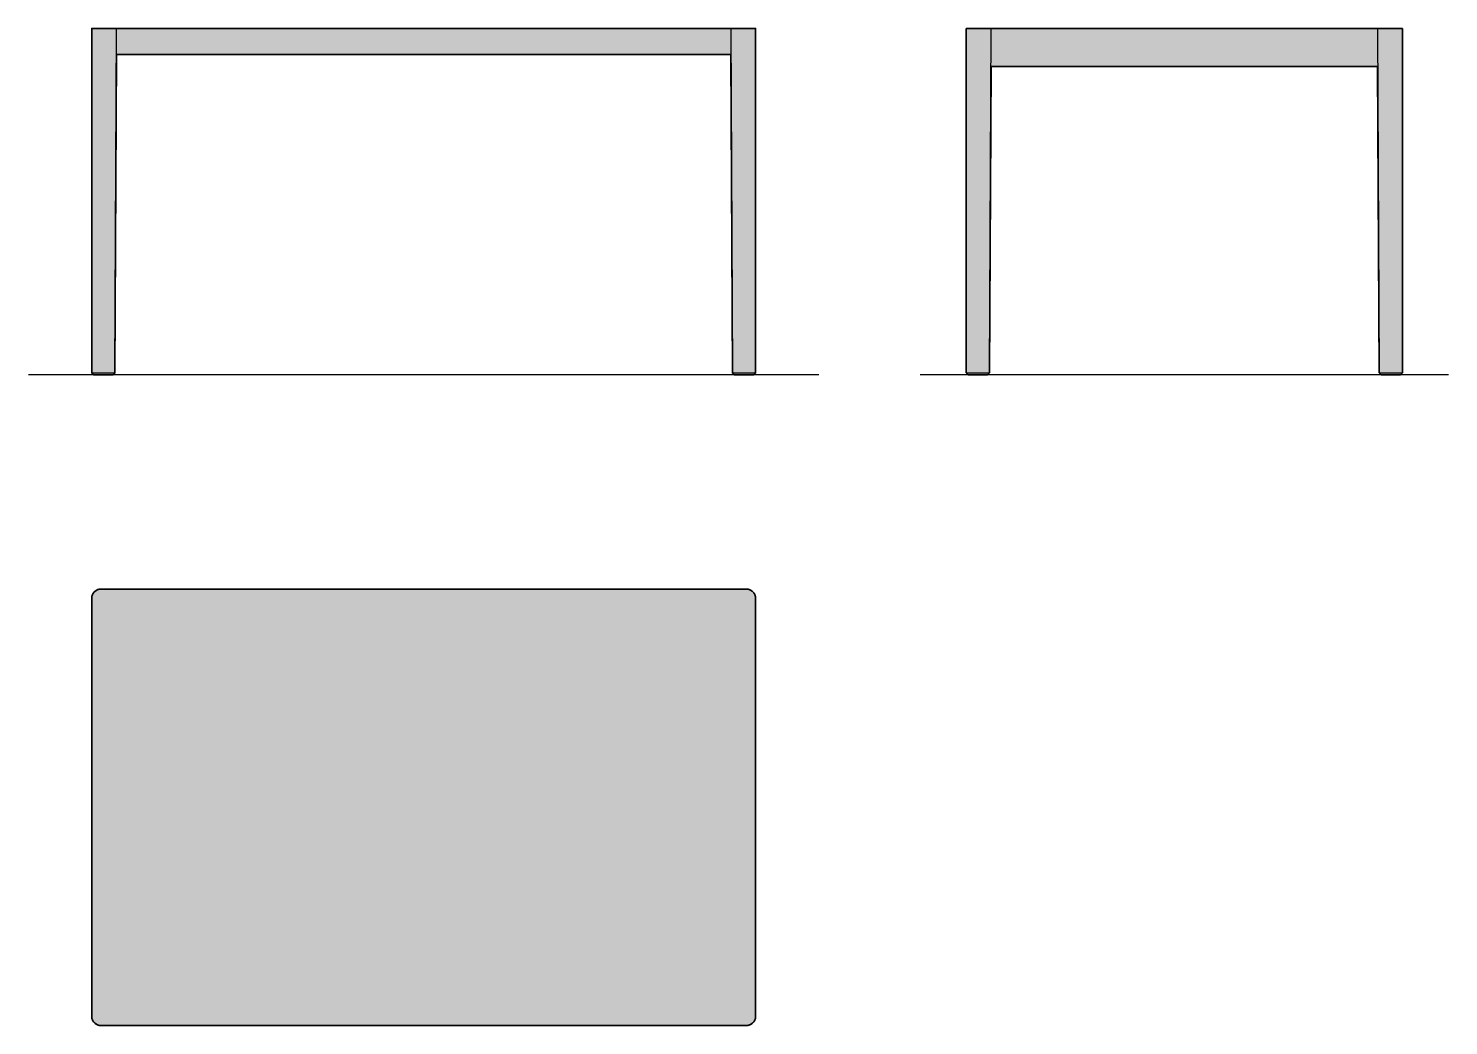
# Model space of a CAD drawing. Header units: millimetres. Extents: x 0 to 2995, y -1371 to 730.
import ezdxf

# ---------------------------------------------------------------- set-up
doc = ezdxf.new("R2010")
doc.units = ezdxf.units.MM
doc.layers.add('Blocks', color=7, linetype='Continuous')
doc.layers.add('Blocks$Fill', color=7, linetype='Continuous', true_color=0xffffff)
for name, color, linetype, lineweight, true_color in [('Blocks$Inner', 7, 'Continuous', 25, 0x007f00), ('Blocks$Outline', 7, 'Continuous', 35, 0xff3f3f), ('Groud', 7, 'Continuous', 25, 0x243775)]:
    doc.layers.add(name, color=color, linetype=linetype, lineweight=lineweight, true_color=true_color)

# ---------------------------------------------------------------- blocks, each defined once
blk = doc.blocks.new('Workshop Table Front')
at = {"layer": 'Blocks$Fill'}
blk.add_hatch(color=256, dxfattribs=at).paths.add_polyline_path([(178.4, 0), (137.4, 0), (133.4, 4), (133.4, 730), (185.9, 730), (1480.9, 730), (1533.4, 730), (1533.4, 4), (1529.4, 0), (1488.4, 0), (1484.4, 4), (1481.2, 675), (185.7, 675), (182.4, 4)], flags=0)
at = {"layer": 'Blocks$Inner'}
blk.add_line((1481.2, 675), (185.7, 675), dxfattribs=at)
for points in [[(1480.9, 730), (1484.4, 4), (1533.4, 4), (1533.4, 730), (1480.9, 730), (185.9, 730), (133.4, 730), (133.4, 4), (182.4, 4), (185.9, 730)], [(182.4, 4), (178.4, 0), (137.4, 0), (133.4, 4)], [(1484.4, 4), (1488.4, 0), (1529.4, 0), (1533.4, 4)]]:
    blk.add_lwpolyline(points, dxfattribs=at)
at = {"layer": 'Blocks$Outline'}
for points in [[(178.4, 0), (137.4, 0), (133.4, 4), (133.4, 730), (185.9, 730)], [(185.9, 730), (1480.9, 730)], [(1480.9, 730), (1533.4, 730), (1533.4, 4), (1529.4, 0), (1488.4, 0)], [(185.7, 675), (182.4, 4), (178.4, 0)], [(1481.2, 675), (185.7, 675)], [(1488.4, 0), (1484.4, 4), (1481.2, 675)]]:
    blk.add_lwpolyline(points, dxfattribs=at)
blk = doc.blocks.new('Workshop Table Side')
at = {"layer": 'Blocks$Fill'}
blk.add_hatch(color=256, dxfattribs=at).paths.add_polyline_path([(964.6, 650), (968.2, 4), (972.2, 0), (1013.2, 0), (1017.2, 4), (1017.2, 730), (964.2, 730), (150.2, 730), (97.2, 730), (97.2, 4), (101.2, 0), (142.2, 0), (146.2, 4), (149.7, 650)], flags=0)
at = {"layer": 'Blocks$Inner'}
for points in [[(964.2, 730), (968.2, 4), (1017.2, 4), (1017.2, 730), (964.2, 730), (150.2, 730), (97.2, 730), (97.2, 4), (146.2, 4), (150.2, 730)], [(964.6, 650), (149.7, 650)], [(97.2, 4), (101.2, 0), (142.2, 0), (146.2, 4)], [(1017.2, 4), (1013.2, 0), (972.2, 0), (968.2, 4)]]:
    blk.add_lwpolyline(points, dxfattribs=at)
at = {"layer": 'Blocks$Outline'}
for points in [[(150.2, 730), (97.2, 730)], [(97.2, 730), (97.2, 4), (101.2, 0), (142.2, 0), (146.2, 4), (149.7, 650)], [(964.2, 730), (150.2, 730)], [(1017.2, 730), (964.2, 730)], [(964.6, 650), (968.2, 4), (972.2, 0), (1013.2, 0), (1017.2, 4), (1017.2, 730)], [(149.7, 650), (964.6, 650)]]:
    blk.add_lwpolyline(points, dxfattribs=at)
blk = doc.blocks.new('Workshop Table Top')
at = {"layer": 'Blocks$Fill'}
blk.add_hatch(color=256, dxfattribs=at).paths.add_polyline_path([(173.5, 189.4), (1533.5, 189.4), (1533.9, 189.4), (1534.4, 189.4), (1534.8, 189.3), (1535.3, 189.3), (1535.8, 189.3), (1536.2, 189.2), (1536.7, 189.1), (1537.1, 189), (1537.6, 189), (1538.1, 188.9), (1538.5, 188.7), (1539, 188.6), (1539.5, 188.5), (1539.9, 188.3), (1540.4, 188.2), (1540.9, 188), (1541.3, 187.8), (1541.8, 187.6), (1542.2, 187.4), (1542.7, 187.1), (1543.1, 186.9), (1543.6, 186.7), (1544, 186.4), (1544.4, 186.1), (1544.9, 185.8), (1545.3, 185.5), (1545.7, 185.2), (1546.1, 184.9), (1546.5, 184.6), (1546.9, 184.2), (1547.3, 183.9), (1547.6, 183.5), (1548, 183.2), (1548.4, 182.8), (1548.7, 182.4), (1549, 182), (1549.3, 181.6), (1549.7, 181.2), (1550, 180.8), (1550.2, 180.3), (1550.5, 179.9), (1550.8, 179.5), (1551, 179), (1551.3, 178.6), (1551.5, 178.1), (1551.7, 177.7), (1551.9, 177.2), (1552.1, 176.7), (1552.3, 176.3), (1552.4, 175.8), (1552.6, 175.4), (1552.7, 174.9), (1552.9, 174.4), (1553, 174), (1553.1, 173.5), (1553.2, 173), (1553.2, 172.6), (1553.3, 172.1), (1553.4, 171.6), (1553.4, 171.2), (1553.5, 170.7), (1553.5, 170.3), (1553.5, 169.8), (1553.5, 169.4), (1553.5, 136.4), (1553.5, -710.6), (1553.5, -711.1), (1553.5, -711.5), (1553.5, -712), (1553.4, -712.4), (1553.4, -712.9), (1553.3, -713.3), (1553.2, -713.8), (1553.2, -714.3), (1553.1, -714.7), (1553, -715.2), (1552.9, -715.7), (1552.7, -716.1), (1552.6, -716.6), (1552.4, -717.1), (1552.3, -717.5), (1552.1, -718), (1551.9, -718.4), (1551.7, -718.9), (1551.5, -719.4), (1551.3, -719.8), (1551, -720.3), (1550.8, -720.7), (1550.5, -721.1), (1550.2, -721.6), (1550, -722), (1549.7, -722.4), (1549.3, -722.8), (1549, -723.2), (1548.7, -723.6), (1548.4, -724), (1548, -724.4), (1547.6, -724.8), (1547.3, -725.1), (1546.9, -725.5), (1546.5, -725.8), (1546.1, -726.1), (1545.7, -726.5), (1545.3, -726.8), (1544.9, -727.1), (1544.4, -727.4), (1544, -727.6), (1543.6, -727.9), (1543.1, -728.1), (1542.7, -728.4), (1542.2, -728.6), (1541.8, -728.8), (1541.3, -729), (1540.9, -729.2), (1540.4, -729.4), (1539.9, -729.6), (1539.5, -729.7), (1539, -729.8), (1538.5, -730), (1538.1, -730.1), (1537.6, -730.2), (1537.1, -730.3), (1536.7, -730.4), (1536.2, -730.4), (1535.8, -730.5), (1535.3, -730.5), (1534.8, -730.6), (1534.4, -730.6), (1533.9, -730.6), (1533.5, -730.6), (1500.5, -730.6), (173.5, -730.6), (173.1, -730.6), (172.6, -730.6), (172.2, -730.6), (171.7, -730.5), (171.2, -730.5), (170.8, -730.4), (170.3, -730.4), (169.9, -730.3), (169.4, -730.2), (168.9, -730.1), (168.5, -730), (168, -729.8), (167.5, -729.7), (167.1, -729.6), (166.6, -729.4), (166.1, -729.2), (165.7, -729), (165.2, -728.8), (164.8, -728.6), (164.3, -728.4), (163.9, -728.1), (163.4, -727.9), (163, -727.6), (162.6, -727.4), (162.1, -727.1), (161.7, -726.8), (161.3, -726.5), (160.9, -726.1), (160.5, -725.8), (160.1, -725.5), (159.7, -725.1), (159.4, -724.8), (159, -724.4), (158.6, -724), (158.3, -723.6), (158, -723.2), (157.7, -722.8), (157.3, -722.4), (157, -722), (156.8, -721.6), (156.5, -721.1), (156.2, -720.7), (156, -720.3), (155.7, -719.8), (155.5, -719.4), (155.3, -718.9), (155.1, -718.4), (154.9, -718), (154.7, -717.5), (154.6, -717.1), (154.4, -716.6), (154.3, -716.1), (154.1, -715.7), (154, -715.2), (153.9, -714.7), (153.8, -714.3), (153.8, -713.8), (153.7, -713.3), (153.6, -712.9), (153.6, -712.4), (153.5, -712), (153.5, -711.5), (153.5, -711.1), (153.5, -710.6), (153.5, -677.6), (153.5, 169.4), (153.5, 169.8), (153.5, 170.3), (153.5, 170.7), (153.6, 171.2), (153.6, 171.6), (153.7, 172.1), (153.8, 172.6), (153.8, 173), (153.9, 173.5), (154, 174), (154.1, 174.4), (154.3, 174.9), (154.4, 175.4), (154.6, 175.8), (154.7, 176.3), (154.9, 176.7), (155.1, 177.2), (155.3, 177.7), (155.5, 178.1), (155.7, 178.6), (156, 179), (156.2, 179.5), (156.5, 179.9), (156.8, 180.3), (157, 180.8), (157.3, 181.2), (157.7, 181.6), (158, 182), (158.3, 182.4), (158.6, 182.8), (159, 183.2), (159.4, 183.5), (159.7, 183.9), (160.1, 184.2), (160.5, 184.6), (160.9, 184.9), (161.3, 185.2), (161.7, 185.5), (162.1, 185.8), (162.6, 186.1), (163, 186.4), (163.4, 186.7), (163.9, 186.9), (164.3, 187.1), (164.8, 187.4), (165.2, 187.6), (165.7, 187.8), (166.1, 188), (166.6, 188.2), (167.1, 188.3), (167.5, 188.5), (168, 188.6), (168.5, 188.7), (168.9, 188.9), (169.4, 189), (169.9, 189), (170.3, 189.1), (170.8, 189.2), (171.2, 189.3), (171.7, 189.3), (172.2, 189.3), (172.6, 189.4), (173.1, 189.4)], flags=0)
at = {"layer": 'Blocks$Inner'}
for p, q in [((173.5, 189.4), (1533.5, 189.4)), ((153.5, -710.6), (153.5, 169.4)), ((1553.5, 169.4), (1553.5, -710.6)), ((1533.5, -730.6), (173.5, -730.6))]:
    blk.add_line(p, q, dxfattribs=at)
at = {"layer": 'Blocks$Inner', "extrusion": (0, 0, -1)}
for centre, start, end in [((-173.5, 169.4), 0, 90), ((-1533.5, 169.4), 90, 180), ((-173.5, -710.6), 270, 0), ((-1533.5, -710.6), 180, 270)]:
    blk.add_arc(centre, 20, start, end, dxfattribs=at)
at = {"layer": 'Blocks$Outline'}
blk.add_rational_spline([(173.5, 189.4), (190, 189.4), (853.5, 189.4), (1517, 189.4), (1533.5, 189.4), (1553.5, 189.4), (1553.5, 169.4), (1553.5, 152.9), (1553.5, -270.6), (1553.5, -694.1), (1553.5, -710.6), (1553.5, -730.6), (1533.5, -730.6), (1517, -730.6), (853.5, -730.6), (190, -730.6), (173.5, -730.6), (153.5, -730.6), (153.5, -710.6), (153.5, -694.1), (153.5, -270.6), (153.5, 152.9), (153.5, 169.4), (153.5, 189.4), (173.5, 189.4)], [1, 1, 1, 1, 1, 0.707106781187, 1, 1, 1, 1, 1, 0.707106781187, 1, 1, 1, 1, 1, 0.707106781187, 1, 1, 1, 1, 1, 0.707106781187, 1], degree=2, knots=[0, 0, 0, 32.997215, 1327.002785, 1360, 1360, 1391.415927, 1391.415927, 1424.415957, 2238.415896, 2271.415927, 2271.415927, 2302.831853, 2302.831853, 2335.829068, 3629.834639, 3662.831853, 3662.831853, 3694.24778, 3694.24778, 3727.24781, 4541.247749, 4574.24778, 4574.24778, 4605.663706, 4605.663706, 4605.663706], dxfattribs=at)

msp = doc.modelspace()

# ---------------------------------------------------------------- linework, layer by layer
at = {"layer": 'Groud'}
for points in [[(1666.8, 0), (0, 0)], [(2994.5, 0), (1880.1, 0)]]:
    msp.add_lwpolyline(points, dxfattribs=at)

# ---------------------------------------------------------------- block references
at = {"layer": 'Blocks'}
for name, p in [('Workshop Table Front', (0, 0)), ('Workshop Table Side', (1880.1, 0)), ('Workshop Table Top', (-20.1, -640.8))]:
    msp.add_blockref(name, p, dxfattribs=at)

doc.saveas('drawing.dxf')
